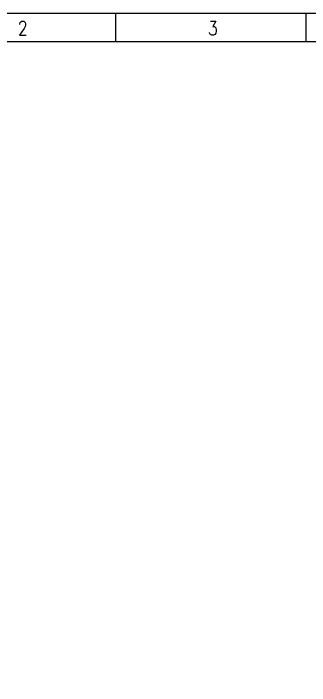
# Model space of a CAD drawing. Header units: millimetres. Extents: x -1721 to 4288, y -273 to 2028.
# Drawn here: x 67.7 to 109.7, y 369.6 to 465.1 of the extents above; entities that cross this region are included whole.
import ezdxf

# ---------------------------------------------------------------- set-up
doc = ezdxf.new("R2010")
doc.units = ezdxf.units.MM
doc.header["$LTSCALE"] = 5
doc.header["$MEASUREMENT"] = 0
doc.layers.get('0').update_dxf_attribs({"linetype": 'CONTINUOUS'})
doc.layers.add('圖框', color=7, linetype='CONTINUOUS')
doc.styles.add('標楷體', font='simplex.shx', dxfattribs={"width": 0.8, "bigfont": 'chineset.shx'})

# ---------------------------------------------------------------- blocks, each defined once
blk = doc.blocks.new('圖框')
at = {"layer": '圖框'}
for p, q in [((279, 185), (0, 185)), ((85.5, 185), (85.5, 181)), ((112.5, 185), (112.5, 181))]:
    blk.add_line(p, q, dxfattribs=at)
at = {"layer": '圖框', "const_width": 0.2}
for points in [[(4, 4), (275, 4), (275, 181), (4, 181)], [(4, 181), (275, 181), (275, 4), (4, 4)]]:
    blk.add_lwpolyline(points, close=True, dxfattribs=at)
at = {"layer": '圖框', "style": '標楷體', "width": 0.8}
for s, p in [('2', (71.637, 181.896)), ('3', (98.637, 181.896))]:
    blk.add_text(s, height=2, dxfattribs=at).set_placement(p)

msp = doc.modelspace()

# ---------------------------------------------------------------- block references
at = {"color": 0, "linetype": 'Continuous'}
msp.add_blockref('圖框', (-3.349, 280.12), dxfattribs=at)

doc.saveas('drawing.dxf')
